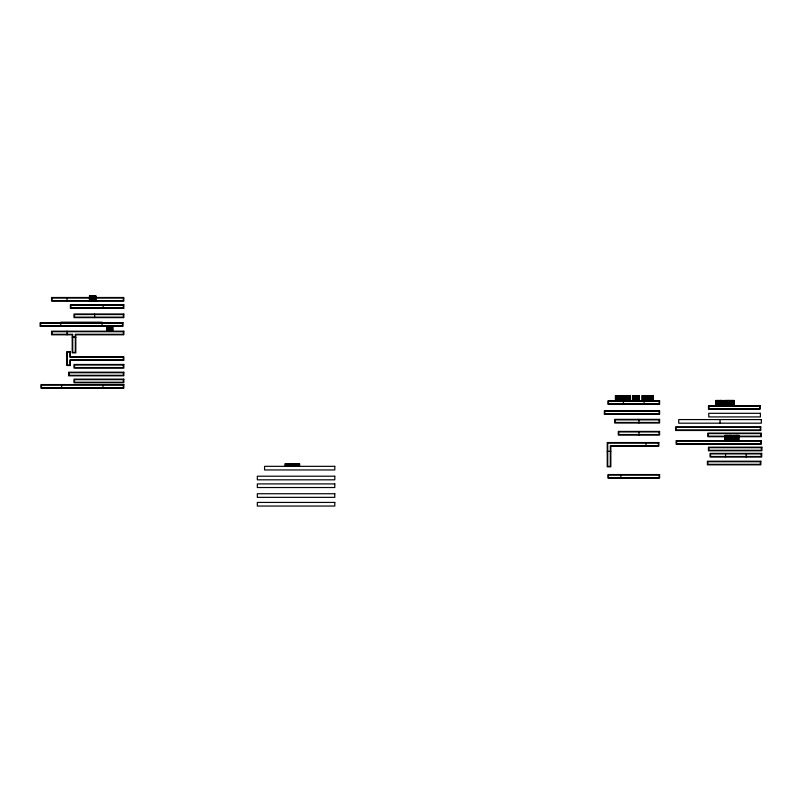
<?xml version="1.0" encoding="UTF-8"?>
<svg xmlns="http://www.w3.org/2000/svg" width="802" height="802" viewBox="0 0 802 802"><rect width="100%" height="100%" fill="white"/><g stroke="black" fill="none" stroke-linecap="round" stroke-linejoin="round"><path stroke-width="1.2" d="M92.461 295.948L89.433 295.948L89.433 301.111M93.934 297.502L51.549 297.502L51.549 301.111L123.849 301.111L123.849 297.502L95.448 297.502M93.333 298.013L52.07 298.013L52.07 300.6L123.338 300.6L123.338 298.013L95.819 298.013M72.721 336.87L75.308 336.87M72.21 337.381L75.819 337.381M623.766 395.587L626.432 395.587L626.432 400.749M630.011 395.587L626.833 395.587L626.833 400.749L626.933 395.587M635.685 395.587L632.497 395.587L632.497 400.749M639.415 395.587L636.327 395.587L636.327 400.749M647.234 395.587L650.161 395.587L650.121 400.749M719.544 405.662L719.524 400.489L722.422 400.489L722.422 405.662M727.334 400.489L724.527 400.489L724.527 405.662M730.893 400.489L730.893 405.662L730.983 400.489L727.715 400.489L727.745 405.662M734.121 400.489L731.314 400.489L731.344 405.662M735.614 440.619L735.614 435.456L732.687 435.456L732.707 440.619M736.005 435.456L739.093 435.456L739.093 440.619M725.85 436.188L708.377 436.188L708.377 433.601L760.797 433.601L760.797 436.188L739.584 436.188M728.346 436.188L737.088 436.188M725.269 436.709L707.865 436.709L707.865 433.09L761.319 433.09L761.319 436.709L738.943 436.709M731.484 436.709L736.457 436.709M607.224 451.325L610.833 451.325M293.291 463.757L295.156 463.757L295.136 466.333M295.387 463.757L297.522 463.757M297.702 463.757L299.567 463.757M746.221 453.391L746.221 457.01M738.472 435.456L738.472 440.619M738.231 435.456L738.231 440.619M738 435.456L737.96 440.619M737.67 435.456L737.75 440.619M737.489 435.456L737.489 440.619M737.349 435.456L737.279 440.619M737.048 435.456L737.048 440.619M736.787 435.456L736.787 440.619M736.557 435.456L736.557 440.619M736.437 435.456L736.366 440.619M736.246 435.456L736.206 440.619M736.096 435.456L736.025 440.619M735.524 435.456L735.454 440.619M735.284 435.456L735.294 440.619M735.244 435.456L735.123 440.619M733.99 400.489L733.99 405.662M733.84 400.489L733.83 405.662M733.64 400.489L733.64 405.662M733.549 435.456L733.549 440.619M733.369 435.456L733.309 440.619M733.028 400.489L733.098 405.662M733.088 435.456L733.088 440.619M732.848 400.489L732.848 405.662M732.787 435.456L732.908 440.619M732.757 400.489L732.637 405.662M732.396 400.489L732.396 405.662M732.096 400.489L732.096 405.662M731.815 400.489L731.795 405.662M731.815 440.619L731.815 435.456L728.918 435.456L728.918 440.619M731.675 435.456L731.594 440.619M731.544 400.489L731.514 405.662M731.424 435.456L731.424 440.619M731.193 435.456L731.213 440.619M731.043 435.456L731.043 440.619M730.863 435.456L730.903 440.619M730.762 400.489L730.752 405.662M730.702 435.456L730.702 440.619M730.562 400.489L730.552 405.662M730.552 435.456L730.552 440.619M730.321 400.489L730.301 405.662M730.271 435.456L730.271 440.619M730.031 400.489L730.031 405.662M730.01 435.456L730.01 440.619M729.79 400.489L729.79 405.662M729.81 435.456L729.81 440.619M729.71 400.489L729.71 405.662M729.67 435.456L729.67 440.619M729.589 400.489L729.589 405.662M729.529 440.619L729.499 435.456L729.279 440.619M729.359 400.489L729.359 405.662M729.128 400.489L729.128 405.662M729.229 435.456L729.118 440.619L729.088 435.456M729.008 400.489L728.928 405.662M728.617 400.489L728.687 405.662M728.276 440.619L728.276 435.456L725.018 435.456L725.048 440.619M728.166 400.489L728.166 405.662M728.196 435.456L728.196 440.619M727.965 400.489L727.965 405.662M728.056 435.456L728.066 440.619M727.825 400.489L727.825 405.662M727.855 435.456L727.865 440.619M727.614 435.456L727.614 440.619M727.334 435.456L727.264 440.619M727.203 400.489L727.203 405.662M727.053 400.489L727.053 405.662M726.853 400.489L726.853 405.662M726.612 400.489L726.612 405.662M726.662 435.456L726.662 440.619M726.311 400.489L726.401 405.662M726.301 435.456L726.301 440.619M726.241 400.489L726.241 405.662M725.98 400.489L725.98 405.662M725.99 435.456L725.92 440.619M725.62 400.489L725.62 405.662M725.71 435.456L725.71 440.619M725.469 435.456L725.469 440.619M725.559 453.391L725.559 457.01M725.319 400.489L725.319 405.662M725.269 435.456L725.269 440.619M725.128 435.456L725.128 440.619M725.028 400.489L725.028 405.662M723.995 405.662L723.945 400.489L723.284 400.489L723.284 405.662M721.8 400.489L721.8 405.662M721.519 400.489L721.519 405.662M721.249 400.489L721.249 405.662M721.078 400.489L721.078 405.662M720.978 400.489L720.978 405.662M720.848 400.489L720.848 405.662M720.637 400.489L720.677 405.662M720.477 400.489L720.427 405.662M720.356 400.489L720.356 405.662M720.196 400.489L720.196 405.662M719.995 400.489L719.995 405.662M720.036 419.576L720.036 423.185M719.835 400.489L719.835 405.662M719.605 400.489L719.695 405.662M718.823 400.489L718.893 405.662L718.913 400.489L715.975 400.489L715.975 405.662L716.206 400.489M718.712 400.489L718.572 405.662M718.542 400.489L718.412 405.662M718.271 405.662L718.241 400.489L718.221 405.662M717.138 400.489L717.138 405.662M716.848 400.489L716.848 405.662M716.597 400.489L716.597 405.662M716.376 400.489L716.376 405.662M653.109 400.749L653.079 395.587L650.482 395.587L650.482 400.749M653.039 395.587L652.918 400.749M652.758 395.587L652.758 400.749M652.638 395.587L652.688 400.749M652.467 395.587L652.497 400.749M652.317 395.587L652.317 400.749M652.046 395.587L652.046 400.749M651.765 395.587L651.765 400.749M651.475 395.587L651.475 400.749M650.693 395.587L650.612 400.749M650.001 395.587L650.001 400.749M649.821 395.587L649.861 400.749M649.48 395.587L649.49 400.749M649.359 395.587L649.359 400.749M648.387 395.587L648.387 400.749M648.096 395.587L648.096 400.749M647.996 395.587L647.996 400.749M647.846 395.587L647.846 400.749M647.625 395.587L647.625 400.749M647.455 395.587L647.455 400.749M647.324 395.587L647.234 400.749M646.342 400.749L646.342 395.587L645.73 395.587L645.73 400.749M645.961 442.554L645.961 446.163M645.049 400.749L645.069 395.587L642.141 395.587L642.161 400.749M644.988 395.587L644.908 400.749M644.778 395.587L644.738 400.749L644.577 395.587M644.437 395.587L644.437 400.749M644.106 400.749L644.106 404.368M643.014 395.587L643.014 400.749M642.753 395.587L642.763 400.749M642.542 395.587L642.542 400.749M642.242 395.587L642.362 400.749M639.034 395.587L639.144 400.749M638.943 395.587L638.943 400.749M638.943 419.366L638.943 422.975M638.943 431.416L638.943 435.035M638.833 395.587L638.723 400.749M638.452 395.587L638.452 400.749M638.352 395.587L638.352 400.749M638.181 395.587L638.161 400.749M637.861 395.587L637.861 400.749M636.948 395.587L636.948 400.749M635.565 395.587L635.655 400.749M635.415 395.587L635.415 400.749M635.204 395.587L635.204 400.749M635.054 395.587L635.054 400.749M634.953 395.587L634.953 400.749M634.663 395.587L634.663 400.749M634.432 395.587L634.432 400.749M634.342 395.587L634.242 400.749M634.011 395.587L633.971 400.749M633.78 395.587L633.78 400.749M633.65 395.587L633.59 400.749M633.369 395.587L633.369 400.749M633.119 395.587L633.159 400.749M632.908 395.587L632.908 400.749M632.728 395.587L632.838 400.749M632.608 395.587L632.567 400.749M629.981 395.587L629.901 400.749M629.75 395.587L629.75 400.749M629.54 395.587L629.54 400.749M629.39 395.587L629.39 400.749M629.289 395.587L629.289 400.749M628.999 395.587L628.999 400.749M628.768 395.587L628.768 400.749M628.578 395.587L628.668 400.749M628.116 395.587L628.116 400.749M627.986 395.587L627.926 400.749M627.705 395.587L627.705 400.749M627.495 395.587L627.455 400.749M627.174 395.587L627.244 400.749L627.064 395.587M626.212 395.587L626.222 400.749M626.041 395.587L626.041 400.749M625.841 395.587L625.981 400.749M625.6 395.587L625.57 400.749M625.339 395.587L625.339 400.749M625.059 395.587L625.059 400.749M624.758 395.587L624.758 400.749M623.906 395.587L623.906 400.749M623.575 400.749L623.575 395.587L621.39 395.587L621.39 400.749M623.445 400.749L623.445 404.368M623.154 395.587L623.154 400.749M622.532 395.587L622.532 400.749M621.921 395.587L621.921 400.749M621.74 395.587L621.74 400.749M621.63 395.587L621.63 400.749M621.169 400.749L621.189 395.587L618.262 395.587L618.262 400.749M621.029 395.587L621.099 400.749M620.888 400.749L620.848 395.587L620.818 400.749M620.868 474.553L620.868 478.172M620.517 395.587L620.548 400.749M620.367 395.587L620.387 400.749M619.415 395.587L619.415 400.749M619.124 395.587L619.124 400.749M618.873 395.587L618.873 400.749M618.653 395.587L618.653 400.749M618.482 395.587L618.352 400.749M617.39 400.749L617.39 395.587L615.435 395.587L615.465 400.749M616.768 395.587L616.768 400.749M616.447 395.587L616.447 400.749M616.177 395.587L616.177 400.749M615.926 395.587L615.926 400.749M615.685 395.587L615.685 400.749M615.545 395.587L615.545 400.749M299.547 466.333L299.547 463.757L299.397 466.333M299.216 463.757L299.266 466.333M299.176 463.757L299.106 466.333M298.915 463.757L299.016 466.333M298.705 463.757L298.765 466.333M298.625 463.757L298.625 466.333M298.464 463.757L298.464 466.333M298.214 463.757L298.234 466.333M298.033 466.333L298.033 463.757L297.873 466.333M297.843 463.757L297.702 466.333M297.372 463.757L297.462 466.333M297.251 463.757L297.251 466.333M297.091 463.757L297.091 466.333M296.9 463.757L297.001 466.333M296.69 463.757L296.77 466.333M296.62 463.757L296.62 466.333M296.459 463.757L296.459 466.333M296.289 463.757L296.219 466.333M296.149 463.757L295.818 466.333M295.667 466.333L295.537 463.757L295.387 466.333M294.845 463.757L294.976 466.333M294.685 463.757L294.755 466.333M294.595 463.757L294.595 466.333M294.494 463.757L294.484 466.333M294.284 463.757L294.204 466.333M294.043 463.757L294.053 466.333M293.813 463.757L293.813 466.333M293.612 463.757L293.612 466.333M293.442 466.333L293.422 463.757L293.311 466.333M292.981 466.333L292.981 463.757L291.206 463.757L291.206 466.333M292.66 463.757L292.66 466.333M291.527 463.757L291.527 466.333M290.705 466.333L290.705 463.757L289.171 463.757L289.171 466.333M290.374 463.757L290.374 466.333M288.81 466.333L288.81 463.757L284.921 463.757L284.921 466.333M288.479 463.757L288.479 466.333M288.159 463.757L288.159 466.333M287.928 463.757L287.928 466.333M287.687 463.757L287.768 466.333M287.627 463.757L287.547 466.333M287.437 466.333L287.337 463.757L287.276 466.333M286.905 463.757L286.976 466.333M286.154 463.757L286.154 466.333M285.963 463.757L285.963 466.333M285.753 463.757L285.753 466.333M113.052 331.186L113.052 326.023L110.155 326.023L110.175 331.186M112.43 326.023L112.43 331.186M112.16 326.023L112.16 331.186M111.879 326.023L111.879 331.186M111.608 326.023L111.608 331.186M111.308 326.023L111.308 331.186M111.057 326.023L111.057 331.186L110.897 326.023M110.826 326.023L110.826 331.186M110.626 326.023L110.626 331.186M110.465 326.023L110.465 331.186M110.325 326.023L110.235 331.186M108.992 331.186L108.992 326.023L106.596 326.023L106.596 331.186M108.551 326.023L108.551 331.186M108.24 326.023L108.24 331.186M108.1 326.023L108.059 331.186L107.979 326.023M107.468 326.023L107.468 331.186M103.197 304.74L103.197 308.359M102.937 384.569L102.937 388.188M102.075 326.314L102.075 322.183L60.762 322.183L60.762 326.314M96.14 301.111L96.14 295.948L93.243 295.948L93.243 301.111M95.518 295.948L95.518 301.111M95.248 295.948L95.248 301.111M94.977 295.948L94.977 301.111M94.796 295.948L94.696 301.111M94.566 295.948L94.566 301.111M94.676 314.033L94.676 317.642M94.355 295.948L94.405 301.111M94.195 295.948L94.195 301.111M94.145 295.948L94.075 301.111M93.914 295.948L93.914 301.111M93.724 295.948L93.724 301.111M93.553 295.948L93.553 301.111M93.423 295.948L93.423 301.111M92.12 295.948L92.12 301.111M91.849 295.948L91.849 301.111M91.438 295.948L91.438 301.111M91.107 295.948L91.147 301.111M90.776 295.948L90.816 301.111M90.496 295.948L90.496 301.111M90.245 295.948L90.245 301.111M90.024 295.948L90.024 301.111M89.854 295.948L89.854 301.111M89.734 301.111L89.734 295.948L89.634 301.111M67.047 297.502L67.047 301.111M67.047 331.186L67.047 334.805M61.624 384.569L61.624 388.188M123.849 304.74L70.396 304.74L70.396 308.359L123.849 308.359L123.849 304.74M123.338 305.261L70.917 305.261L70.917 307.848L123.338 307.848L123.338 305.261M123.849 314.033L74.015 314.033L74.015 317.642L123.849 317.642L123.849 314.033M123.338 314.544L74.536 314.544L74.536 317.131L123.338 317.131L123.338 314.544M122.997 322.705L40.1 322.705L40.1 326.314L122.997 326.314L122.997 322.705M122.475 323.216L40.621 323.216L40.621 325.802L122.475 325.802L122.475 323.216M123.849 331.186L51.549 331.186L51.549 334.805L72.21 334.805L72.21 352.88L75.819 352.88L75.819 334.805L123.849 334.805L123.849 331.186M123.338 331.707L52.07 331.707L52.07 334.284L72.721 334.284L72.721 352.359L75.308 352.359L75.308 334.284L123.338 334.284L123.338 331.707M70.396 351.587L66.787 351.587L66.787 365.532L70.396 365.532L70.396 360.369L123.849 360.369L123.849 356.75L70.396 356.75L70.396 351.587M69.884 352.108L67.298 352.108L67.298 365.02L69.884 365.02L69.884 359.857L123.338 359.857L123.338 357.271L69.884 357.271L69.884 352.108M123.849 364.469L74.015 364.469L74.015 368.088L123.849 368.088L123.849 364.469M123.338 364.99L74.536 364.99L74.536 367.567L123.338 367.567L123.338 364.99M123.849 372.208L68.591 372.208L68.591 375.817L123.849 375.817L123.849 372.208M123.338 372.719L69.112 372.719L69.112 375.306L123.338 375.306L123.338 372.719M123.849 379.135L74.015 379.135L74.015 382.744L123.849 382.744L123.849 379.135M123.338 379.647L74.536 379.647L74.536 382.233L123.338 382.233L123.338 379.647M123.849 384.569L40.962 384.569L40.962 388.188L123.849 388.188L123.849 384.569M123.338 385.09L41.473 385.09L41.473 387.667L123.338 387.667L123.338 385.09M659.605 400.749L607.956 400.749L607.956 404.368L659.605 404.368L659.605 400.749M659.084 401.271L608.467 401.271L608.467 403.847L659.084 403.847L659.084 401.271M760.136 405.662L708.487 405.662L708.487 409.271L760.136 409.271L760.136 405.662M759.614 406.173L709.008 406.173L709.008 408.759L759.614 408.759L759.614 406.173M659.605 410.754L604.337 410.754L604.337 414.373L659.605 414.373L659.605 410.754M659.084 411.276L604.858 411.276L604.858 413.852L659.084 413.852L659.084 411.276M760.406 413.311L708.767 413.311L708.767 416.92L760.406 416.92L760.406 413.311M659.605 419.366L614.673 419.366L614.673 422.975L659.605 422.975L659.605 419.366M761.349 419.576L678.713 419.576L678.713 423.185L761.349 423.185L761.349 419.576M659.084 419.877L615.184 419.877L615.184 422.464L659.084 422.464L659.084 419.877M760.797 426.864L675.585 426.864L675.585 430.484L760.797 430.484L760.797 426.864M760.286 427.386L676.106 427.386L676.106 429.972L760.286 429.972L760.286 427.386M659.605 431.416L618.282 431.416L618.282 435.035L659.605 435.035L659.605 431.416M659.084 431.937L618.803 431.937L618.803 434.524L659.084 434.524L659.084 431.937M761.339 440.619L676.126 440.619L676.126 444.238L761.339 444.238L761.339 440.619M760.817 441.13L676.637 441.13L676.637 443.717L760.817 443.717L760.817 441.13M658.863 442.554L607.224 442.554L607.224 466.824L610.833 466.824L610.833 446.163L658.863 446.163L658.863 442.554M658.352 443.065L607.736 443.065L607.736 466.303L610.322 466.303L610.322 445.651L658.352 445.651L658.352 443.065M761.9 447.175L708.447 447.175L708.447 450.794L761.9 450.794L761.9 447.175M761.379 447.696L708.958 447.696L708.958 450.273L761.379 450.273L761.379 447.696M761.72 453.391L710.071 453.391L710.071 457.01L761.72 457.01L761.72 453.391M761.198 453.902L710.582 453.902L710.582 456.488L761.198 456.488L761.198 453.902M760.847 461.22L707.394 461.22L707.394 464.839L760.847 464.839L760.847 461.22M760.336 461.741L707.915 461.741L707.915 464.318L760.336 464.318L760.336 461.741M334.795 466.333L264.56 466.333L264.56 469.952L334.795 469.952L334.795 466.333M659.605 474.553L607.956 474.553L607.956 478.172L659.605 478.172L659.605 474.553M659.084 475.065L608.467 475.065L608.467 477.651L659.084 477.651L659.084 475.065M334.795 476.208L257.332 476.208L257.332 479.827L334.795 479.827L334.795 476.208M334.795 483.907L257.332 483.907L257.332 487.526L334.795 487.526L334.795 483.907M334.795 493.741L257.332 493.741L257.332 497.35L334.795 497.35L334.795 493.741M334.795 502.433L257.332 502.433L257.332 506.052L334.795 506.052L334.795 502.433M733.459 405.662L733.459 400.489L733.399 405.662M728.507 405.662L728.507 400.489L728.416 405.662M727.093 440.619L727.093 435.456L727.013 440.619M639.384 400.749L639.384 395.587L639.284 400.749M628.347 400.749L628.347 395.587L628.307 400.749M92.36 301.111L92.36 295.948L92.33 301.111"/></g></svg>
